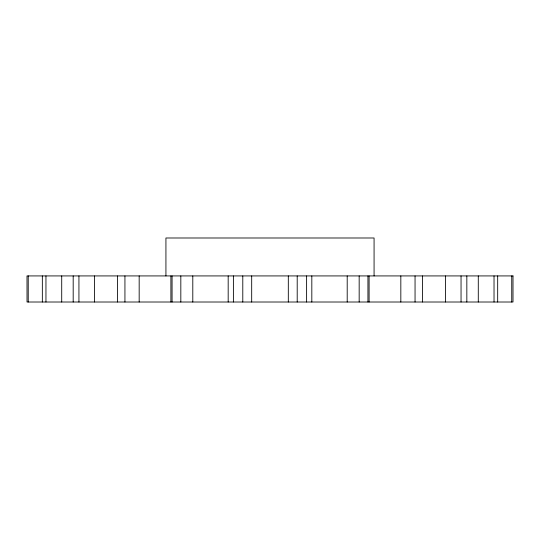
<?xml version="1.0" encoding="UTF-8"?>
<svg xmlns="http://www.w3.org/2000/svg" width="540" height="540" viewBox="0 0 540 540"><rect width="100%" height="100%" fill="white"/><g stroke="black" fill="none" stroke-linecap="round" stroke-linejoin="round"><path stroke-width="0.81" d="M511.738 275.926L511.738 302.009M497.678 275.926L497.678 302.009M494.026 275.926L494.026 302.009M478.285 275.926L478.285 302.009M466.837 275.926L466.837 302.009M461.045 275.926L461.045 302.009M445.534 275.926L445.534 302.009M422.59 275.926L422.59 302.009M415.051 275.926L415.051 302.009M400.829 275.926L400.829 302.009M374.072 275.926L374.072 237.992L165.929 237.992L165.929 275.926M369.104 275.926L369.104 302.009M367.936 275.926L367.936 302.009M359.168 275.926L359.168 302.009M347.2 275.926L347.2 302.009M311.823 275.926L311.823 302.009M306.612 275.926L306.612 302.009M297.203 275.926L297.203 302.009M288.313 275.926L288.313 302.009M251.687 275.926L251.687 302.009M242.791 275.926L242.791 302.009M233.395 275.926L233.395 302.009M228.177 275.926L228.177 302.009M192.8 275.926L192.8 302.009M180.826 275.926L180.826 302.009M172.071 275.926L172.071 302.009M170.897 275.926L170.897 302.009M139.172 275.926L139.172 302.009M124.936 275.926L124.936 302.009M117.43 275.926L117.43 302.009M94.466 275.926L94.466 302.009M78.934 275.926L78.934 302.009M73.184 275.926L73.184 302.009M61.715 275.926L61.715 302.009M45.954 275.926L45.954 302.009M42.343 275.926L42.343 302.009M28.235 275.926L28.235 302.009M513 275.926L27 275.926L27.027 302.009L513 302.009L513 275.926"/></g></svg>
